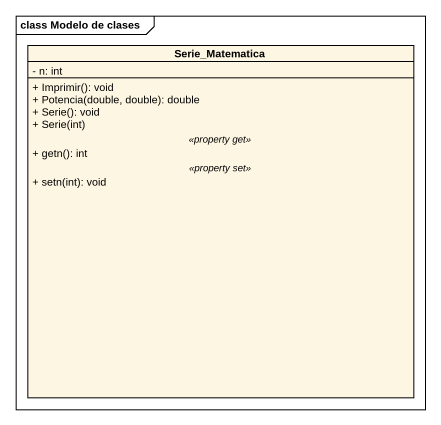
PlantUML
@startuml
mainframe class Modelo de clases
hide circle
hide empty members
skinparam classAttributeIconSize 0
class Serie_Matematica {
  - n: int
  --
  + Imprimir(): void
  + Potencia(double, double): double
  + Serie(): void
  + Serie(int)
  .. <<property get>> ..
  + getn(): int
  .. <<property set>> ..
  + setn(int): void
}
@enduml
